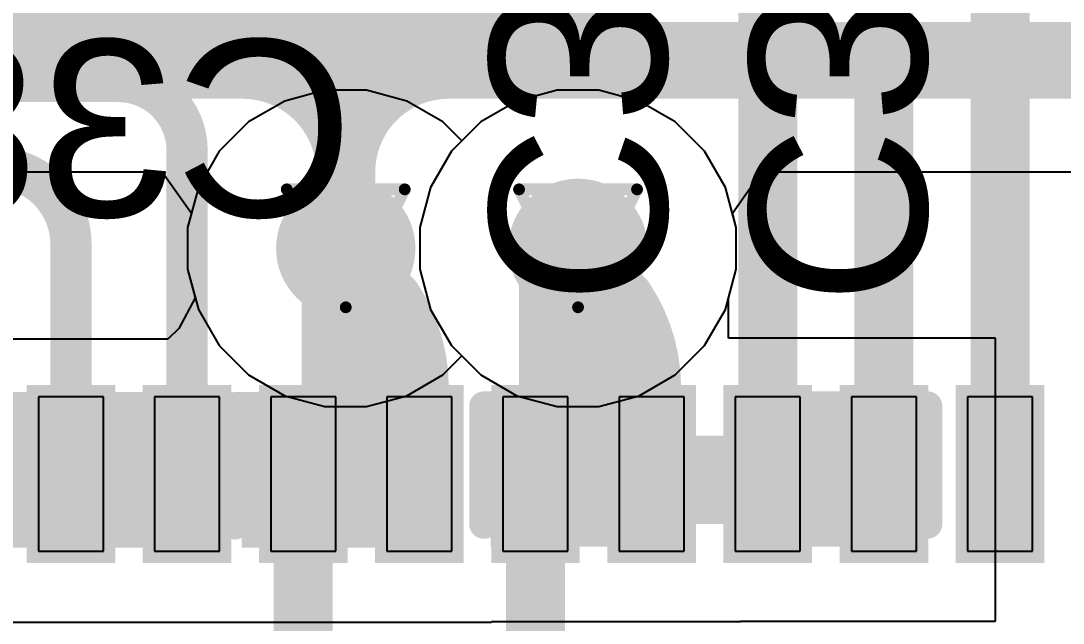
# Model space of a CAD drawing. Header units: inches. Extents: x 0 to 35.2, y -0.7 to 15.9.
# Drawn here: x 1.5945 to 1.7712, y 1.0081 to 1.1102 of the extents above; entities that cross this region are included whole.
import ezdxf

# ---------------------------------------------------------------- set-up
doc = ezdxf.new("R2010")
doc.units = ezdxf.units.IN
doc.header["$MEASUREMENT"] = 0
for name, color, linetype in [('Bottom Layer', 5, 'Continuous'), ('Bottom Overlay', 54, 'Continuous'), ('Bottom Paste', 16, 'Continuous'), ('Bottom Solder', 6, 'Continuous'), ('Drill Drawing', 1, 'Continuous'), ('GND1', 16, 'Continuous'), ('GND2', 76, 'Continuous'), ('Top Layer', 1, 'Continuous'), ('Top Overlay', 2, 'Continuous'), ('Top Paste', 8, 'Continuous'), ('Top Solder', 216, 'Continuous'), ('Via Holes', 16, 'Continuous')]:
    doc.layers.add(name, color=color, linetype=linetype)
doc.styles.add('Arial', font='', dxfattribs={"height": 0.2})
doc.styles.get('Arial').set_extended_font_data('Arial')

# ---------------------------------------------------------------- blocks, each defined once
blk = doc.blocks.new('SFMC_102_X1_XX_D___570_3')
at = {"layer": 'Top Overlay'}
for points in [[(-0.075, 0.08, 0.01, 0.01, 0), (-0.075, -0.08, 0.01, 0.01, 0)], [(-0.075, -0.08, 0.01, 0.01, 0), (0.075, -0.08, 0.01, 0.01, 0)]]:
    blk.add_lwpolyline(points, format="xyseb", dxfattribs=at)
blk.add_lwpolyline([(-0.0775, -0.08, 0.005, 0.005, 1), (-0.0725, -0.08, 0.005, 0.005, 1)], format="xyseb", close=True, dxfattribs=at)
blk.add_lwpolyline([(-0.0775, -0.08, 0.005, 0.005, 1), (-0.0725, -0.08, 0.005, 0.005, 1)], format="xyseb", close=True, dxfattribs=at)
blk = doc.blocks.new('40_LFCSP_WQ__6_6__24')
at = {"layer": 'Top Layer'}
for points in [[(0.12756, 0.09409), (0.12756, 0.08307), (0.10138, 0.08307), (0.10138, 0.09409)], [(0.12756, 0.07441), (0.12756, 0.06339), (0.10138, 0.06339), (0.10138, 0.07441)], [(0.12756, 0.05472), (0.12756, 0.0437), (0.10138, 0.0437), (0.10138, 0.05472)], [(0.12756, 0.03504), (0.12756, 0.02402), (0.10138, 0.02402), (0.10138, 0.03504)], [(0.12756, 0.01535), (0.12756, 0.00433), (0.10138, 0.00433), (0.10138, 0.01535)], [(0.12756, -0.00433), (0.12756, -0.01535), (0.10138, -0.01535), (0.10138, -0.00433)], [(0.12756, -0.02402), (0.12756, -0.03504), (0.10138, -0.03504), (0.10138, -0.02402)], [(0.12756, -0.0437), (0.12756, -0.05472), (0.10138, -0.05472), (0.10138, -0.0437)], [(0.12756, -0.06339), (0.12756, -0.07441), (0.10138, -0.07441), (0.10138, -0.06339)]]:
    blk.add_hatch(color=1, dxfattribs=at).paths.add_polyline_path(points)
at = {"layer": 'Top Solder'}
for points in [[(0.12956, 0.09609), (0.12956, 0.08107), (0.09938, 0.08107), (0.09938, 0.09609)], [(0.12956, 0.07641), (0.12956, 0.06139), (0.09938, 0.06139), (0.09938, 0.07641)], [(0.12956, 0.05672), (0.12956, 0.0417), (0.09938, 0.0417), (0.09938, 0.05672)], [(0.12956, 0.03704), (0.12956, 0.02202), (0.09938, 0.02202), (0.09938, 0.03704)], [(0.12956, 0.01735), (0.12956, 0.00233), (0.09938, 0.00233), (0.09938, 0.01735)], [(0.12956, -0.00233), (0.12956, -0.01735), (0.09938, -0.01735), (0.09938, -0.00233)], [(0.12956, -0.02202), (0.12956, -0.03704), (0.09938, -0.03704), (0.09938, -0.02202)], [(0.12956, -0.0417), (0.12956, -0.05672), (0.09938, -0.05672), (0.09938, -0.0417)], [(0.12956, -0.06139), (0.12956, -0.07641), (0.09938, -0.07641), (0.09938, -0.06139)]]:
    blk.add_hatch(color=216, dxfattribs=at).paths.add_polyline_path(points)
at = {"layer": 'Top Paste'}
for p, q in [((0.12756, 0.09409), (0.10138, 0.09409)), ((0.10138, 0.09409), (0.10138, 0.08307)), ((0.12756, 0.08307), (0.12756, 0.09409)), ((0.10138, 0.08307), (0.10138, 0.08307)), ((0.10138, 0.08307), (0.12756, 0.08307)), ((0.12756, 0.07441), (0.10138, 0.07441)), ((0.10138, 0.07441), (0.10138, 0.06339)), ((0.12756, 0.06339), (0.12756, 0.07441)), ((0.10138, 0.06339), (0.10138, 0.06339)), ((0.10138, 0.06339), (0.12756, 0.06339)), ((0.12756, 0.05472), (0.10138, 0.05472)), ((0.10138, 0.05472), (0.10138, 0.0437)), ((0.12756, 0.0437), (0.12756, 0.05472)), ((0.10138, 0.0437), (0.10138, 0.0437)), ((0.10138, 0.0437), (0.12756, 0.0437)), ((0.12756, 0.03504), (0.10138, 0.03504)), ((0.10138, 0.03504), (0.10138, 0.02402)), ((0.12756, 0.02402), (0.12756, 0.03504)), ((0.10138, 0.02402), (0.10138, 0.02402)), ((0.10138, 0.02402), (0.12756, 0.02402)), ((0.12756, 0.01535), (0.10138, 0.01535)), ((0.10138, 0.01535), (0.10138, 0.00433)), ((0.12756, 0.00433), (0.12756, 0.01535)), ((0.10138, 0.00433), (0.10138, 0.00433)), ((0.10138, 0.00433), (0.12756, 0.00433)), ((0.12756, -0.00433), (0.10138, -0.00433)), ((0.10138, -0.00433), (0.10138, -0.01535)), ((0.12756, -0.01535), (0.12756, -0.00433)), ((0.10138, -0.01535), (0.10138, -0.01535)), ((0.10138, -0.01535), (0.12756, -0.01535)), ((0.12756, -0.02402), (0.10138, -0.02402)), ((0.10138, -0.02402), (0.10138, -0.03504)), ((0.12756, -0.03504), (0.12756, -0.02402)), ((0.10138, -0.03504), (0.10138, -0.03504)), ((0.10138, -0.03504), (0.12756, -0.03504)), ((0.12756, -0.0437), (0.10138, -0.0437)), ((0.10138, -0.0437), (0.10138, -0.05472)), ((0.12756, -0.05472), (0.12756, -0.0437)), ((0.10138, -0.05472), (0.10138, -0.05472)), ((0.10138, -0.05472), (0.12756, -0.05472)), ((0.12756, -0.06339), (0.10138, -0.06339)), ((0.10138, -0.06339), (0.10138, -0.07441)), ((0.12756, -0.06339), (0.12756, -0.06339)), ((0.12756, -0.07441), (0.12756, -0.06339)), ((0.10138, -0.07441), (0.12756, -0.07441))]:
    blk.add_line(p, q, dxfattribs=at)
blk = doc.blocks.new('C___0402_B_159')
at = {"layer": 'Bottom Layer'}
for points in [[(-0.0095, 0.0125), (-0.0095, -0.0125), (-0.0275, -0.0125), (-0.0275, 0.0125)], [(0.0275, 0.0125), (0.0275, -0.0125), (0.0095, -0.0125), (0.0095, 0.0125)]]:
    blk.add_hatch(color=5, dxfattribs=at).paths.add_polyline_path(points)
at = {"layer": 'Bottom Paste'}
for points in [[(-0.0095, 0.0125), (-0.0095, -0.0125), (-0.0275, -0.0125), (-0.0275, 0.0125)], [(0.0275, 0.0125), (0.0275, -0.0125), (0.0095, -0.0125), (0.0095, 0.0125)]]:
    blk.add_hatch(color=16, dxfattribs=at).paths.add_polyline_path(points)
at = {"layer": 'Bottom Solder'}
for points in [[(-0.00714, 0.01486), (-0.00714, -0.01486), (-0.02986, -0.01486), (-0.02986, 0.01486)], [(0.02986, 0.01486), (0.02986, -0.01486), (0.00714, -0.01486), (0.00714, 0.01486)]]:
    blk.add_hatch(color=6, dxfattribs=at).paths.add_polyline_path(points)
at = {"layer": 'Bottom Overlay'}
for points in [[(-0.031, 0.016, 0.005, 0.005, 0), (-0.031, -0.016, 0.005, 0.005, 0)], [(-0.031, 0.016, 0.005, 0.005, 0), (-0.011, 0.016, 0.005, 0.005, 0)], [(0.011, 0.016, 0.005, 0.005, 0), (0.031, 0.016, 0.005, 0.005, 0)], [(0.031, 0.016, 0.005, 0.005, 0), (0.031, -0.016, 0.005, 0.005, 0)], [(-0.031, -0.016, 0.005, 0.005, 0), (-0.011, -0.016, 0.005, 0.005, 0)], [(0.011, -0.016, 0.005, 0.005, 0), (0.031, -0.016, 0.005, 0.005, 0)]]:
    blk.add_lwpolyline(points, format="xyseb", dxfattribs=at)
for points in [[(-0.03225, 0.016, 0.0025, 0.0025, 1), (-0.02975, 0.016, 0.0025, 0.0025, 1)], [(-0.03225, 0.016, 0.0025, 0.0025, 1), (-0.02975, 0.016, 0.0025, 0.0025, 1)], [(-0.01225, 0.016, 0.0025, 0.0025, 1), (-0.00975, 0.016, 0.0025, 0.0025, 1)], [(0.00975, 0.016, 0.0025, 0.0025, 1), (0.01225, 0.016, 0.0025, 0.0025, 1)], [(0.02975, 0.016, 0.0025, 0.0025, 1), (0.03225, 0.016, 0.0025, 0.0025, 1)], [(0.02975, 0.016, 0.0025, 0.0025, 1), (0.03225, 0.016, 0.0025, 0.0025, 1)], [(-0.03225, -0.016, 0.0025, 0.0025, 1), (-0.02975, -0.016, 0.0025, 0.0025, 1)], [(-0.03225, -0.016, 0.0025, 0.0025, 1), (-0.02975, -0.016, 0.0025, 0.0025, 1)], [(-0.01225, -0.016, 0.0025, 0.0025, 1), (-0.00975, -0.016, 0.0025, 0.0025, 1)], [(0.00975, -0.016, 0.0025, 0.0025, 1), (0.01225, -0.016, 0.0025, 0.0025, 1)], [(0.02975, -0.016, 0.0025, 0.0025, 1), (0.03225, -0.016, 0.0025, 0.0025, 1)], [(0.02975, -0.016, 0.0025, 0.0025, 1), (0.03225, -0.016, 0.0025, 0.0025, 1)]]:
    blk.add_lwpolyline(points, format="xyseb", close=True, dxfattribs=at)
blk = doc.blocks.new('C___0402_B_160')
at = {"layer": 'Bottom Layer'}
for points in [[(-0.0095, 0.0125), (-0.0095, -0.0125), (-0.0275, -0.0125), (-0.0275, 0.0125)], [(0.0275, 0.0125), (0.0275, -0.0125), (0.0095, -0.0125), (0.0095, 0.0125)]]:
    blk.add_hatch(color=5, dxfattribs=at).paths.add_polyline_path(points)
at = {"layer": 'Bottom Paste'}
for points in [[(-0.0095, 0.0125), (-0.0095, -0.0125), (-0.0275, -0.0125), (-0.0275, 0.0125)], [(0.0275, 0.0125), (0.0275, -0.0125), (0.0095, -0.0125), (0.0095, 0.0125)]]:
    blk.add_hatch(color=16, dxfattribs=at).paths.add_polyline_path(points)
at = {"layer": 'Bottom Solder'}
for points in [[(-0.00714, 0.01486), (-0.00714, -0.01486), (-0.02986, -0.01486), (-0.02986, 0.01486)], [(0.02986, 0.01486), (0.02986, -0.01486), (0.00714, -0.01486), (0.00714, 0.01486)]]:
    blk.add_hatch(color=6, dxfattribs=at).paths.add_polyline_path(points)
at = {"layer": 'Bottom Overlay'}
for points in [[(-0.031, 0.016, 0.005, 0.005, 0), (-0.031, -0.016, 0.005, 0.005, 0)], [(-0.031, 0.016, 0.005, 0.005, 0), (-0.011, 0.016, 0.005, 0.005, 0)], [(0.011, 0.016, 0.005, 0.005, 0), (0.031, 0.016, 0.005, 0.005, 0)], [(0.031, 0.016, 0.005, 0.005, 0), (0.031, -0.016, 0.005, 0.005, 0)], [(-0.031, -0.016, 0.005, 0.005, 0), (-0.011, -0.016, 0.005, 0.005, 0)], [(0.011, -0.016, 0.005, 0.005, 0), (0.031, -0.016, 0.005, 0.005, 0)]]:
    blk.add_lwpolyline(points, format="xyseb", dxfattribs=at)
for points in [[(-0.03225, 0.016, 0.0025, 0.0025, 1), (-0.02975, 0.016, 0.0025, 0.0025, 1)], [(-0.03225, 0.016, 0.0025, 0.0025, 1), (-0.02975, 0.016, 0.0025, 0.0025, 1)], [(-0.01225, 0.016, 0.0025, 0.0025, 1), (-0.00975, 0.016, 0.0025, 0.0025, 1)], [(0.00975, 0.016, 0.0025, 0.0025, 1), (0.01225, 0.016, 0.0025, 0.0025, 1)], [(0.02975, 0.016, 0.0025, 0.0025, 1), (0.03225, 0.016, 0.0025, 0.0025, 1)], [(0.02975, 0.016, 0.0025, 0.0025, 1), (0.03225, 0.016, 0.0025, 0.0025, 1)], [(-0.03225, -0.016, 0.0025, 0.0025, 1), (-0.02975, -0.016, 0.0025, 0.0025, 1)], [(-0.03225, -0.016, 0.0025, 0.0025, 1), (-0.02975, -0.016, 0.0025, 0.0025, 1)], [(-0.01225, -0.016, 0.0025, 0.0025, 1), (-0.00975, -0.016, 0.0025, 0.0025, 1)], [(0.00975, -0.016, 0.0025, 0.0025, 1), (0.01225, -0.016, 0.0025, 0.0025, 1)], [(0.02975, -0.016, 0.0025, 0.0025, 1), (0.03225, -0.016, 0.0025, 0.0025, 1)], [(0.02975, -0.016, 0.0025, 0.0025, 1), (0.03225, -0.016, 0.0025, 0.0025, 1)]]:
    blk.add_lwpolyline(points, format="xyseb", close=True, dxfattribs=at)
blk = doc.blocks.new('C___0402_B_163')
at = {"layer": 'Bottom Layer'}
for points in [[(-0.0095, 0.0125), (-0.0095, -0.0125), (-0.0275, -0.0125), (-0.0275, 0.0125)], [(0.0275, 0.0125), (0.0275, -0.0125), (0.0095, -0.0125), (0.0095, 0.0125)]]:
    blk.add_hatch(color=5, dxfattribs=at).paths.add_polyline_path(points)
at = {"layer": 'Bottom Paste'}
for points in [[(-0.0095, 0.0125), (-0.0095, -0.0125), (-0.0275, -0.0125), (-0.0275, 0.0125)], [(0.0275, 0.0125), (0.0275, -0.0125), (0.0095, -0.0125), (0.0095, 0.0125)]]:
    blk.add_hatch(color=16, dxfattribs=at).paths.add_polyline_path(points)
at = {"layer": 'Bottom Solder'}
for points in [[(-0.00714, 0.01486), (-0.00714, -0.01486), (-0.02986, -0.01486), (-0.02986, 0.01486)], [(0.02986, 0.01486), (0.02986, -0.01486), (0.00714, -0.01486), (0.00714, 0.01486)]]:
    blk.add_hatch(color=6, dxfattribs=at).paths.add_polyline_path(points)
at = {"layer": 'Bottom Overlay'}
for points in [[(-0.031, 0.016, 0.005, 0.005, 0), (-0.031, -0.016, 0.005, 0.005, 0)], [(-0.031, 0.016, 0.005, 0.005, 0), (-0.011, 0.016, 0.005, 0.005, 0)], [(0.011, 0.016, 0.005, 0.005, 0), (0.031, 0.016, 0.005, 0.005, 0)], [(0.031, 0.016, 0.005, 0.005, 0), (0.031, -0.016, 0.005, 0.005, 0)], [(-0.031, -0.016, 0.005, 0.005, 0), (-0.011, -0.016, 0.005, 0.005, 0)], [(0.011, -0.016, 0.005, 0.005, 0), (0.031, -0.016, 0.005, 0.005, 0)]]:
    blk.add_lwpolyline(points, format="xyseb", dxfattribs=at)
for points in [[(-0.03225, 0.016, 0.0025, 0.0025, 1), (-0.02975, 0.016, 0.0025, 0.0025, 1)], [(-0.03225, 0.016, 0.0025, 0.0025, 1), (-0.02975, 0.016, 0.0025, 0.0025, 1)], [(-0.01225, 0.016, 0.0025, 0.0025, 1), (-0.00975, 0.016, 0.0025, 0.0025, 1)], [(0.00975, 0.016, 0.0025, 0.0025, 1), (0.01225, 0.016, 0.0025, 0.0025, 1)], [(0.02975, 0.016, 0.0025, 0.0025, 1), (0.03225, 0.016, 0.0025, 0.0025, 1)], [(0.02975, 0.016, 0.0025, 0.0025, 1), (0.03225, 0.016, 0.0025, 0.0025, 1)], [(-0.03225, -0.016, 0.0025, 0.0025, 1), (-0.02975, -0.016, 0.0025, 0.0025, 1)], [(-0.03225, -0.016, 0.0025, 0.0025, 1), (-0.02975, -0.016, 0.0025, 0.0025, 1)], [(-0.01225, -0.016, 0.0025, 0.0025, 1), (-0.00975, -0.016, 0.0025, 0.0025, 1)], [(0.00975, -0.016, 0.0025, 0.0025, 1), (0.01225, -0.016, 0.0025, 0.0025, 1)], [(0.02975, -0.016, 0.0025, 0.0025, 1), (0.03225, -0.016, 0.0025, 0.0025, 1)], [(0.02975, -0.016, 0.0025, 0.0025, 1), (0.03225, -0.016, 0.0025, 0.0025, 1)]]:
    blk.add_lwpolyline(points, format="xyseb", close=True, dxfattribs=at)
blk = doc.blocks.new('C___0402_B_164')
at = {"layer": 'Bottom Layer'}
for points in [[(-0.0095, 0.0125), (-0.0095, -0.0125), (-0.0275, -0.0125), (-0.0275, 0.0125)], [(0.0275, 0.0125), (0.0275, -0.0125), (0.0095, -0.0125), (0.0095, 0.0125)]]:
    blk.add_hatch(color=5, dxfattribs=at).paths.add_polyline_path(points)
at = {"layer": 'Bottom Paste'}
for points in [[(-0.0095, 0.0125), (-0.0095, -0.0125), (-0.0275, -0.0125), (-0.0275, 0.0125)], [(0.0275, 0.0125), (0.0275, -0.0125), (0.0095, -0.0125), (0.0095, 0.0125)]]:
    blk.add_hatch(color=16, dxfattribs=at).paths.add_polyline_path(points)
at = {"layer": 'Bottom Solder'}
for points in [[(-0.00714, 0.01486), (-0.00714, -0.01486), (-0.02986, -0.01486), (-0.02986, 0.01486)], [(0.02986, 0.01486), (0.02986, -0.01486), (0.00714, -0.01486), (0.00714, 0.01486)]]:
    blk.add_hatch(color=6, dxfattribs=at).paths.add_polyline_path(points)
at = {"layer": 'Bottom Overlay'}
for points in [[(-0.031, 0.016, 0.005, 0.005, 0), (-0.031, -0.016, 0.005, 0.005, 0)], [(-0.031, 0.016, 0.005, 0.005, 0), (-0.011, 0.016, 0.005, 0.005, 0)], [(0.011, 0.016, 0.005, 0.005, 0), (0.031, 0.016, 0.005, 0.005, 0)], [(0.031, 0.016, 0.005, 0.005, 0), (0.031, -0.016, 0.005, 0.005, 0)], [(-0.031, -0.016, 0.005, 0.005, 0), (-0.011, -0.016, 0.005, 0.005, 0)], [(0.011, -0.016, 0.005, 0.005, 0), (0.031, -0.016, 0.005, 0.005, 0)]]:
    blk.add_lwpolyline(points, format="xyseb", dxfattribs=at)
for points in [[(-0.03225, 0.016, 0.0025, 0.0025, 1), (-0.02975, 0.016, 0.0025, 0.0025, 1)], [(-0.03225, 0.016, 0.0025, 0.0025, 1), (-0.02975, 0.016, 0.0025, 0.0025, 1)], [(-0.01225, 0.016, 0.0025, 0.0025, 1), (-0.00975, 0.016, 0.0025, 0.0025, 1)], [(0.00975, 0.016, 0.0025, 0.0025, 1), (0.01225, 0.016, 0.0025, 0.0025, 1)], [(0.02975, 0.016, 0.0025, 0.0025, 1), (0.03225, 0.016, 0.0025, 0.0025, 1)], [(0.02975, 0.016, 0.0025, 0.0025, 1), (0.03225, 0.016, 0.0025, 0.0025, 1)], [(-0.03225, -0.016, 0.0025, 0.0025, 1), (-0.02975, -0.016, 0.0025, 0.0025, 1)], [(-0.03225, -0.016, 0.0025, 0.0025, 1), (-0.02975, -0.016, 0.0025, 0.0025, 1)], [(-0.01225, -0.016, 0.0025, 0.0025, 1), (-0.00975, -0.016, 0.0025, 0.0025, 1)], [(0.00975, -0.016, 0.0025, 0.0025, 1), (0.01225, -0.016, 0.0025, 0.0025, 1)], [(0.02975, -0.016, 0.0025, 0.0025, 1), (0.03225, -0.016, 0.0025, 0.0025, 1)], [(0.02975, -0.016, 0.0025, 0.0025, 1), (0.03225, -0.016, 0.0025, 0.0025, 1)]]:
    blk.add_lwpolyline(points, format="xyseb", close=True, dxfattribs=at)

msp = doc.modelspace()

# ---------------------------------------------------------------- hatches: boundary and pattern name
at = {"layer": 'Bottom Layer'}
h = msp.add_hatch(color=5, dxfattribs=at)
edge = h.paths.add_edge_path()
edge.add_arc((1.64957, 1.07164), 0.01181, 0, 360)
h = msp.add_hatch(color=5, dxfattribs=at)
edge = h.paths.add_edge_path()
edge.add_arc((1.68894, 1.07164), 0.01181, 0, 360)
at = {"layer": 'GND1'}
h = msp.add_hatch(color=16, dxfattribs=at)
edge = h.paths.add_edge_path()
edge.add_arc((1.64957, 1.07164), 0.01181, 0, 360)
h = msp.add_hatch(color=16, dxfattribs=at)
edge = h.paths.add_edge_path()
edge.add_arc((1.68894, 1.07164), 0.01181, 0, 360)
at = {"layer": 'GND2'}
h = msp.add_hatch(color=76, dxfattribs=at)
edge = h.paths.add_edge_path()
edge.add_arc((1.64957, 1.07164), 0.01181, 0, 360)
h = msp.add_hatch(color=76, dxfattribs=at)
edge = h.paths.add_edge_path()
edge.add_arc((1.68894, 1.07164), 0.01181, 0, 360)
at = {"layer": 'Top Layer'}
h = msp.add_hatch(color=1, dxfattribs=at)
edge = h.paths.add_edge_path()
edge.add_arc((1.64957, 1.07164), 0.01181, 0, 360)
h = msp.add_hatch(color=1, dxfattribs=at)
edge = h.paths.add_edge_path()
edge.add_arc((1.68894, 1.07164), 0.01181, 0, 360)
at = {"layer": 'Via Holes'}
h = msp.add_hatch(color=7, dxfattribs=at)
edge = h.paths.add_edge_path()
edge.add_arc((1.64957, 1.07164), 0.00591, 0, 360)
h = msp.add_hatch(color=7, dxfattribs=at)
edge = h.paths.add_edge_path()
edge.add_arc((1.68894, 1.07164), 0.00591, 0, 360)

# ---------------------------------------------------------------- linework, layer by layer
at = {"layer": 'Bottom Layer'}
for p, q in [((1.45839, 1.08461), (1.61845, 1.08461)), ((1.61845, 1.08461), (1.62341, 1.07761)), ((1.7151, 1.07761), (1.72006, 1.08461)), ((1.72006, 1.08461), (2.00129, 1.08461)), ((1.62341, 1.07761), (1.62276, 1.07517)), ((1.71575, 1.07517), (1.7151, 1.07761)), ((1.62276, 1.07517), (1.62276, 1.06811)), ((1.71575, 1.06811), (1.71575, 1.07517)), ((1.62276, 1.06811), (1.62406, 1.06326)), ((1.71443, 1.06318), (1.71575, 1.06811)), ((1.62406, 1.06326), (1.62126, 1.05806)), ((1.71443, 1.05639), (1.71443, 1.06318)), ((1.62126, 1.05806), (1.61941, 1.05626)), ((1.6193, 1.05625), (1.57611, 1.05625)), ((1.61941, 1.05626), (1.6193, 1.05626)), ((1.6193, 1.05626), (1.6193, 1.05625)), ((1.75968, 1.05639), (1.71443, 1.05639)), ((1.75968, 1.00839), (1.75968, 1.05639)), ((1.57611, 1.00825), (1.63111, 1.00825)), ((1.63111, 1.00825), (1.63111, 1.00826)), ((1.63111, 1.00826), (1.6743, 1.00826)), ((1.6743, 1.00826), (1.6743, 1.00838)), ((1.6743, 1.00838), (1.71649, 1.00838)), ((1.71649, 1.00838), (1.71649, 1.00839)), ((1.71649, 1.00839), (1.75968, 1.00839))]:
    msp.add_line(p, q, dxfattribs=at)
for points in [[(1.45381, 1.105, 0.01, 0.01, 0), (2.003, 1.105, 0.01, 0.01, 0)], [(1.68894, 1.03769, 0.02, 0.02, 0), (1.68894, 1.07164, 0.02, 0.02, 0)], [(1.64957, 1.03248, 0.015, 0.015, 0), (1.64957, 1.07164, 0.015, 0.015, 0)], [(1.60362, 1.03226, 0.015, 0.015, 0), (1.6468, 1.03226, 0.015, 0.015, 0)], [(1.68899, 1.03239, 0.015, 0.015, 0), (1.73218, 1.03239, 0.015, 0.015, 0)], [(1.68899, 1.03238, 0.01, 0.01, 0), (1.68899, 1.03239, 0.01, 0.01, 0)]]:
    msp.add_lwpolyline(points, format="xyseb", dxfattribs=at)
for points in [[(1.68394, 1.07164, 0.01, 0.01, 1), (1.69394, 1.07164, 0.01, 0.01, 1)], [(1.64582, 1.07164, 0.0075, 0.0075, 1), (1.65332, 1.07164, 0.0075, 0.0075, 1)], [(1.68394, 1.03769, 0.01, 0.01, 1), (1.69394, 1.03769, 0.01, 0.01, 1)], [(1.59987, 1.03226, 0.0075, 0.0075, 1), (1.60737, 1.03226, 0.0075, 0.0075, 1)], [(1.64305, 1.03226, 0.0075, 0.0075, 1), (1.65055, 1.03226, 0.0075, 0.0075, 1)], [(1.64582, 1.03248, 0.0075, 0.0075, 1), (1.65332, 1.03248, 0.0075, 0.0075, 1)], [(1.68524, 1.03239, 0.0075, 0.0075, 1), (1.69274, 1.03239, 0.0075, 0.0075, 1)], [(1.72843, 1.03239, 0.0075, 0.0075, 1), (1.73593, 1.03239, 0.0075, 0.0075, 1)], [(1.68649, 1.03239, 0.005, 0.005, 1), (1.69149, 1.03239, 0.005, 0.005, 1)], [(1.68649, 1.03238, 0.005, 0.005, 1), (1.69149, 1.03238, 0.005, 0.005, 1)]]:
    msp.add_lwpolyline(points, format="xyseb", close=True, dxfattribs=at)
at = {"layer": 'Drill Drawing'}
for points in [[(1.63957, 1.08164, 0.002, 0.002, 0), (1.65957, 1.08164, 0.002, 0.002, 0)], [(1.63957, 1.08164, 0.002, 0.002, 0), (1.64957, 1.06164, 0.002, 0.002, 0)], [(1.64957, 1.06164, 0.002, 0.002, 0), (1.65957, 1.08164, 0.002, 0.002, 0)], [(1.67894, 1.08164, 0.002, 0.002, 0), (1.69894, 1.08164, 0.002, 0.002, 0)], [(1.67894, 1.08164, 0.002, 0.002, 0), (1.68894, 1.06164, 0.002, 0.002, 0)], [(1.68894, 1.06164, 0.002, 0.002, 0), (1.69894, 1.08164, 0.002, 0.002, 0)]]:
    msp.add_lwpolyline(points, format="xyseb", dxfattribs=at)
for points in [[(1.63907, 1.08164, 0.001, 0.001, 1), (1.64007, 1.08164, 0.001, 0.001, 1)], [(1.63907, 1.08164, 0.001, 0.001, 1), (1.64007, 1.08164, 0.001, 0.001, 1)], [(1.65907, 1.08164, 0.001, 0.001, 1), (1.66007, 1.08164, 0.001, 0.001, 1)], [(1.65907, 1.08164, 0.001, 0.001, 1), (1.66007, 1.08164, 0.001, 0.001, 1)], [(1.67844, 1.08164, 0.001, 0.001, 1), (1.67944, 1.08164, 0.001, 0.001, 1)], [(1.67844, 1.08164, 0.001, 0.001, 1), (1.67944, 1.08164, 0.001, 0.001, 1)], [(1.69844, 1.08164, 0.001, 0.001, 1), (1.69944, 1.08164, 0.001, 0.001, 1)], [(1.69844, 1.08164, 0.001, 0.001, 1), (1.69944, 1.08164, 0.001, 0.001, 1)], [(1.64907, 1.06164, 0.001, 0.001, 1), (1.65007, 1.06164, 0.001, 0.001, 1)], [(1.64907, 1.06164, 0.001, 0.001, 1), (1.65007, 1.06164, 0.001, 0.001, 1)], [(1.68844, 1.06164, 0.001, 0.001, 1), (1.68944, 1.06164, 0.001, 0.001, 1)], [(1.68844, 1.06164, 0.001, 0.001, 1), (1.68944, 1.06164, 0.001, 0.001, 1)]]:
    msp.add_lwpolyline(points, format="xyseb", close=True, dxfattribs=at)
at = {"layer": 'GND1'}
for p, q in [((1.64604, 1.09845), (1.63922, 1.09662)), ((1.6531, 1.09845), (1.64604, 1.09845)), ((1.65992, 1.09662), (1.6531, 1.09845)), ((1.68541, 1.09845), (1.67859, 1.09662)), ((1.69247, 1.09845), (1.68541, 1.09845)), ((1.69929, 1.09662), (1.69247, 1.09845)), ((1.63922, 1.09662), (1.63311, 1.09309)), ((1.66603, 1.09309), (1.65992, 1.09662)), ((1.67859, 1.09662), (1.67248, 1.09309)), ((1.7054, 1.09309), (1.69929, 1.09662)), ((1.63311, 1.09309), (1.62812, 1.0881)), ((1.66926, 1.08987), (1.66603, 1.09309)), ((1.67248, 1.09309), (1.66926, 1.08987)), ((1.71039, 1.0881), (1.7054, 1.09309)), ((1.62812, 1.0881), (1.62459, 1.08198)), ((1.71392, 1.08198), (1.71039, 1.0881)), ((1.62459, 1.08198), (1.62276, 1.07517)), ((1.71575, 1.07517), (1.71392, 1.08198)), ((1.62276, 1.07517), (1.62276, 1.06811)), ((1.71575, 1.06811), (1.71575, 1.07517)), ((1.62276, 1.06811), (1.62459, 1.06129)), ((1.71392, 1.06129), (1.71575, 1.06811)), ((1.62459, 1.06129), (1.62812, 1.05517)), ((1.71039, 1.05517), (1.71392, 1.06129)), ((1.62812, 1.05517), (1.63311, 1.05018)), ((1.7054, 1.05018), (1.71039, 1.05517)), ((1.66603, 1.05018), (1.66926, 1.0534)), ((1.66926, 1.0534), (1.67248, 1.05018)), ((1.63311, 1.05018), (1.63922, 1.04665)), ((1.65992, 1.04665), (1.66603, 1.05018)), ((1.67248, 1.05018), (1.67859, 1.04665)), ((1.69929, 1.04665), (1.7054, 1.05018)), ((1.63922, 1.04665), (1.64604, 1.04483)), ((1.6531, 1.04483), (1.65992, 1.04665)), ((1.67859, 1.04665), (1.68541, 1.04483)), ((1.69247, 1.04483), (1.69929, 1.04665)), ((1.64604, 1.04483), (1.6531, 1.04483)), ((1.68541, 1.04483), (1.69247, 1.04483))]:
    msp.add_line(p, q, dxfattribs=at)
at = {"layer": 'GND2'}
for p, q in [((1.68541, 1.09845), (1.67859, 1.09662)), ((1.69247, 1.09845), (1.68541, 1.09845)), ((1.69929, 1.09662), (1.69247, 1.09845)), ((1.67859, 1.09662), (1.67248, 1.09309)), ((1.7054, 1.09309), (1.69929, 1.09662)), ((1.67248, 1.09309), (1.66749, 1.0881)), ((1.71039, 1.0881), (1.7054, 1.09309)), ((1.66749, 1.0881), (1.66396, 1.08198)), ((1.71392, 1.08198), (1.71039, 1.0881)), ((1.66396, 1.08198), (1.66213, 1.07517)), ((1.71575, 1.07517), (1.71392, 1.08198)), ((1.66213, 1.07517), (1.66213, 1.06811)), ((1.71575, 1.06811), (1.71575, 1.07517)), ((1.66213, 1.06811), (1.66396, 1.06129)), ((1.71392, 1.06129), (1.71575, 1.06811)), ((1.66396, 1.06129), (1.66749, 1.05517)), ((1.71039, 1.05517), (1.71392, 1.06129)), ((1.66749, 1.05517), (1.67248, 1.05018)), ((1.7054, 1.05018), (1.71039, 1.05517)), ((1.67248, 1.05018), (1.67859, 1.04665)), ((1.69929, 1.04665), (1.7054, 1.05018)), ((1.67859, 1.04665), (1.68541, 1.04483)), ((1.69247, 1.04483), (1.69929, 1.04665)), ((1.68541, 1.04483), (1.69247, 1.04483))]:
    msp.add_line(p, q, dxfattribs=at)
for points in [[(1.18205, 1.102, 0.01, 0.01, 0), (1.63214, 1.102, 0.01, 0.01, 0)], [(1.63214, 1.102, 0.01, 0.01, 0), (1.667, 1.102, 0.01, 0.01, 0)], [(1.63214, 1.102, 0.01, 0.01, -0.414214), (1.64957, 1.08457, 0.01, 0.01, 0)], [(1.64957, 1.08457, 0.01, 0.01, -0.414214), (1.667, 1.102, 0.01, 0.01, 0)], [(1.667, 1.102, 0.01, 0.01, 0), (2.17047, 1.102, 0.01, 0.01, 0)], [(1.64957, 1.08457, 0.01, 0.01, 0), (1.64957, 1.09957, 0.01, 0.01, 0)], [(1.64957, 1.07164, 0.01, 0.01, 0), (1.64957, 1.08457, 0.01, 0.01, 0)]]:
    msp.add_lwpolyline(points, format="xyseb", dxfattribs=at)
for points in [[(1.62964, 1.102, 0.005, 0.005, 1), (1.63464, 1.102, 0.005, 0.005, 1)], [(1.62964, 1.102, 0.005, 0.005, 1), (1.63464, 1.102, 0.005, 0.005, 1)], [(1.62964, 1.102, 0.005, 0.005, 1), (1.63464, 1.102, 0.005, 0.005, 1)], [(1.6645, 1.102, 0.005, 0.005, 1), (1.6695, 1.102, 0.005, 0.005, 1)], [(1.6645, 1.102, 0.005, 0.005, 1), (1.6695, 1.102, 0.005, 0.005, 1)], [(1.6645, 1.102, 0.005, 0.005, 1), (1.6695, 1.102, 0.005, 0.005, 1)], [(1.64707, 1.09957, 0.005, 0.005, 1), (1.65207, 1.09957, 0.005, 0.005, 1)], [(1.64707, 1.08457, 0.005, 0.005, 1), (1.65207, 1.08457, 0.005, 0.005, 1)], [(1.64707, 1.08457, 0.005, 0.005, 1), (1.65207, 1.08457, 0.005, 0.005, 1)], [(1.64707, 1.08457, 0.005, 0.005, 1), (1.65207, 1.08457, 0.005, 0.005, 1)], [(1.64707, 1.08457, 0.005, 0.005, 1), (1.65207, 1.08457, 0.005, 0.005, 1)], [(1.64707, 1.07164, 0.005, 0.005, 1), (1.65207, 1.07164, 0.005, 0.005, 1)]]:
    msp.add_lwpolyline(points, format="xyseb", close=True, dxfattribs=at)
at = {"layer": 'Top Layer'}
for points in [[(1.76047, 1.03336, 0.01, 0.01, 0), (1.76047, 1.28514, 0.01, 0.01, 0)], [(1.74078, 1.03336, 0.01, 0.01, 0), (1.74078, 1.26303, 0.01, 0.01, 0)], [(1.7211, 1.03336, 0.01, 0.01, 0), (1.7211, 1.23012, 0.01, 0.01, 0)], [(1.40223, 1.09993, 0.007, 0.007, 0), (1.61103, 1.09993, 0.007, 0.007, 0)], [(1.61103, 1.09993, 0.007, 0.007, -0.412998), (1.62267, 1.08835, 0.007, 0.007, 0)], [(1.62267, 1.0882, 0.007, 0.007, 0), (1.62267, 1.08835, 0.007, 0.007, 0)], [(1.62267, 1.0882, 0.007, 0.007, 0), (1.62267, 1.03336, 0.007, 0.007, 0)], [(1.59002, 1.08535, 0.007, 0.007, -0.414216), (1.60299, 1.07239, 0.007, 0.007, 0)], [(1.60299, 1.07239, 0.007, 0.007, 0), (1.60299, 1.07233, 0.007, 0.007, 0)], [(1.60299, 1.07233, 0.007, 0.007, 0), (1.60299, 1.03336, 0.007, 0.007, 0)], [(1.65747, 1.06302, 0.01, 0.01, -0.148899), (1.66204, 1.04803, 0.01, 0.01, 0)], [(1.69684, 1.06302, 0.01, 0.01, -0.148899), (1.70141, 1.04803, 0.01, 0.01, 0)], [(1.66204, 1.03336, 0.01, 0.01, 0), (1.66204, 1.04803, 0.01, 0.01, 0)], [(1.70141, 1.03336, 0.01, 0.01, 0), (1.70141, 1.04803, 0.01, 0.01, 0)], [(1.64236, 0.98989, 0.01, 0.01, 0), (1.64236, 1.03336, 0.01, 0.01, 0)], [(1.68173, 0.98989, 0.01, 0.01, 0), (1.68173, 1.03336, 0.01, 0.01, 0)]]:
    msp.add_lwpolyline(points, format="xyseb", dxfattribs=at)
for points in [[(1.60929, 1.09993, 0.0035, 0.0035, 1), (1.61278, 1.09993, 0.0035, 0.0035, 1)], [(1.60929, 1.09993, 0.0035, 0.0035, 1), (1.61278, 1.09993, 0.0035, 0.0035, 1)], [(1.62092, 1.08835, 0.0035, 0.0035, 1), (1.62442, 1.08835, 0.0035, 0.0035, 1)], [(1.62092, 1.08835, 0.0035, 0.0035, 1), (1.62442, 1.08835, 0.0035, 0.0035, 1)], [(1.62092, 1.0882, 0.0035, 0.0035, 1), (1.62442, 1.0882, 0.0035, 0.0035, 1)], [(1.62092, 1.0882, 0.0035, 0.0035, 1), (1.62442, 1.0882, 0.0035, 0.0035, 1)], [(1.60124, 1.07239, 0.0035, 0.0035, 1), (1.60474, 1.07239, 0.0035, 0.0035, 1)], [(1.60124, 1.07239, 0.0035, 0.0035, 1), (1.60474, 1.07239, 0.0035, 0.0035, 1)], [(1.60124, 1.07233, 0.0035, 0.0035, 1), (1.60474, 1.07233, 0.0035, 0.0035, 1)], [(1.60124, 1.07233, 0.0035, 0.0035, 1), (1.60474, 1.07233, 0.0035, 0.0035, 1)], [(1.65497, 1.06302, 0.005, 0.005, 1), (1.65997, 1.06302, 0.005, 0.005, 1)], [(1.69434, 1.06302, 0.005, 0.005, 1), (1.69934, 1.06302, 0.005, 0.005, 1)], [(1.65954, 1.04803, 0.005, 0.005, 1), (1.66454, 1.04803, 0.005, 0.005, 1)], [(1.65954, 1.04803, 0.005, 0.005, 1), (1.66454, 1.04803, 0.005, 0.005, 1)], [(1.69891, 1.04803, 0.005, 0.005, 1), (1.70391, 1.04803, 0.005, 0.005, 1)], [(1.69891, 1.04803, 0.005, 0.005, 1), (1.70391, 1.04803, 0.005, 0.005, 1)], [(1.63986, 1.03336, 0.005, 0.005, 1), (1.64486, 1.03336, 0.005, 0.005, 1)], [(1.65954, 1.03336, 0.005, 0.005, 1), (1.66454, 1.03336, 0.005, 0.005, 1)], [(1.67923, 1.03336, 0.005, 0.005, 1), (1.68423, 1.03336, 0.005, 0.005, 1)], [(1.69891, 1.03336, 0.005, 0.005, 1), (1.70391, 1.03336, 0.005, 0.005, 1)], [(1.7186, 1.03336, 0.005, 0.005, 1), (1.7236, 1.03336, 0.005, 0.005, 1)], [(1.73828, 1.03336, 0.005, 0.005, 1), (1.74328, 1.03336, 0.005, 0.005, 1)], [(1.75797, 1.03336, 0.005, 0.005, 1), (1.76297, 1.03336, 0.005, 0.005, 1)], [(1.60124, 1.03336, 0.0035, 0.0035, 1), (1.60474, 1.03336, 0.0035, 0.0035, 1)], [(1.62092, 1.03336, 0.0035, 0.0035, 1), (1.62442, 1.03336, 0.0035, 0.0035, 1)]]:
    msp.add_lwpolyline(points, format="xyseb", close=True, dxfattribs=at)

# ---------------------------------------------------------------- block references
at = {"rotation": 90}
for name, p in [('SFMC_102_X1_XX_D___570_3', (1.61611, 1.18291)), ('40_LFCSP_WQ__6_6__24', (1.69157, 0.91889)), ('C___0402_B_159', (1.60361, 1.01375)), ('C___0402_B_160', (1.6468, 1.01376)), ('C___0402_B_163', (1.68899, 1.01388)), ('C___0402_B_164', (1.73218, 1.01389))]:
    msp.add_blockref(name, p, dxfattribs=at)

# ---------------------------------------------------------------- texts
at = {"layer": 'Bottom Overlay', "style": 'Arial', "text_generation_flag": 2}
for s, p in [('C35', (1.67395, 1.06201)), ('C34', (1.718, 1.06201))]:
    msp.add_text(s, height=0.03, rotation=270, dxfattribs=at).set_placement(p)
msp.add_text('C38', height=0.03, dxfattribs=at).set_placement((1.65099, 1.077))

doc.saveas('drawing.dxf')
